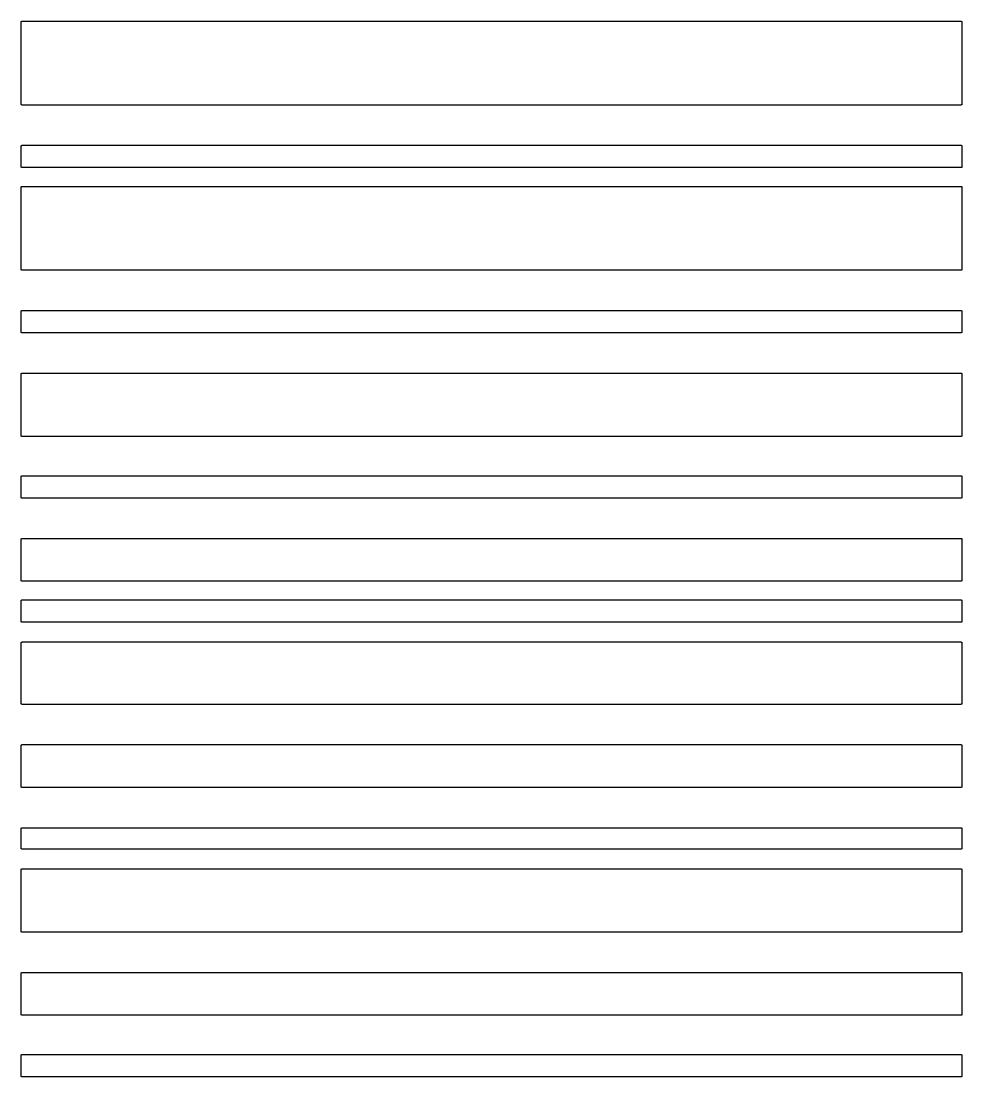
# Model space of a CAD drawing. Extents: x 91.3 to 189.8, y -113.5 to -60.4.
# Drawn here: x 116.11 to 121.29, y -73.05 to -67.24 of the extents above; entities that cross this region are included whole.
import ezdxf

# ---------------------------------------------------------------- set-up
doc = ezdxf.new("R2010")
doc.units = 0
doc.header["$MEASUREMENT"] = 0
doc.layers.add('BLACK', color=7, linetype='CONTINUOUS')

msp = doc.modelspace()

# ---------------------------------------------------------------- linework, layer by layer
at = {"layer": 'Black'}
for p, q in [((116.111, -67.2496), (116.112, -67.2492)), ((116.111, -67.7012), (116.111, -67.2496)), ((116.112, -67.2468), (116.113, -67.2464)), ((116.112, -67.2471), (116.112, -67.2468)), ((116.112, -67.2475), (116.112, -67.2471)), ((116.112, -67.2479), (116.112, -67.2475)), ((116.112, -67.2483), (116.112, -67.2479)), ((116.112, -67.2487), (116.112, -67.2483)), ((116.112, -67.2492), (116.112, -67.2487)), ((116.113, -67.2458), (116.114, -67.2456)), ((116.113, -67.2461), (116.113, -67.2458)), ((116.113, -67.2464), (116.113, -67.2461)), ((116.114, -67.2451), (116.115, -67.2449)), ((116.114, -67.2453), (116.114, -67.2451)), ((116.114, -67.2456), (116.114, -67.2453)), ((116.115, -67.2448), (116.116, -67.2447)), ((116.115, -67.2449), (116.115, -67.2448)), ((116.116, -67.2447), (116.116, -67.2446)), ((116.116, -67.2446), (121.281, -67.2446)), ((116.116, -67.2447), (116.116, -67.2447)), ((121.281, -67.2446), (121.282, -67.2447)), ((121.282, -67.2447), (121.282, -67.2447)), ((121.282, -67.2447), (121.282, -67.2448)), ((121.282, -67.2448), (121.283, -67.2449)), ((121.283, -67.2449), (121.283, -67.2451)), ((121.283, -67.2451), (121.284, -67.2453)), ((121.284, -67.2453), (121.284, -67.2456)), ((121.284, -67.2456), (121.284, -67.2458)), ((121.284, -67.2458), (121.285, -67.2461)), ((121.285, -67.2461), (121.285, -67.2464)), ((121.285, -67.2464), (121.285, -67.2468)), ((121.285, -67.2468), (121.285, -67.2471)), ((121.285, -67.2471), (121.286, -67.2475)), ((121.286, -67.2475), (121.286, -67.2479)), ((121.286, -67.2479), (121.286, -67.2483)), ((121.286, -67.2483), (121.286, -67.2487)), ((121.286, -67.2487), (121.286, -67.2492)), ((121.286, -67.2492), (121.286, -67.2496)), ((121.286, -67.2496), (121.286, -67.7012)), ((116.112, -67.7016), (116.111, -67.7012)), ((116.112, -67.702), (116.112, -67.7016)), ((116.112, -67.7024), (116.112, -67.702)), ((116.112, -67.7029), (116.112, -67.7024)), ((116.112, -67.7032), (116.112, -67.7029)), ((116.112, -67.7037), (116.112, -67.7032)), ((116.112, -67.704), (116.112, -67.7037)), ((116.113, -67.7044), (116.112, -67.704)), ((116.113, -67.7047), (116.113, -67.7044)), ((116.113, -67.705), (116.113, -67.7047)), ((116.114, -67.7052), (116.113, -67.705)), ((116.114, -67.7055), (116.114, -67.7052)), ((116.114, -67.7056), (116.114, -67.7055)), ((116.115, -67.7059), (116.114, -67.7056)), ((116.116, -67.7061), (116.115, -67.7059)), ((116.115, -67.7059), (116.115, -67.7059)), ((116.116, -67.7062), (116.116, -67.7061)), ((116.116, -67.7061), (116.116, -67.7061)), ((121.281, -67.7062), (116.116, -67.7062)), ((121.282, -67.7061), (121.281, -67.7062)), ((121.283, -67.7059), (121.282, -67.7059)), ((121.282, -67.7059), (121.282, -67.7061)), ((121.282, -67.7061), (121.282, -67.7061)), ((121.284, -67.7055), (121.283, -67.7056)), ((121.283, -67.7056), (121.283, -67.7059)), ((121.285, -67.7047), (121.284, -67.705)), ((121.284, -67.705), (121.284, -67.7052)), ((121.284, -67.7052), (121.284, -67.7055)), ((121.286, -67.7032), (121.285, -67.7037)), ((121.285, -67.7037), (121.285, -67.704)), ((121.285, -67.704), (121.285, -67.7044)), ((121.285, -67.7044), (121.285, -67.7047)), ((121.286, -67.7012), (121.286, -67.7016)), ((121.286, -67.7016), (121.286, -67.702)), ((121.286, -67.702), (121.286, -67.7024)), ((121.286, -67.7024), (121.286, -67.7029)), ((121.286, -67.7029), (121.286, -67.7032)), ((116.111, -67.9326), (116.112, -67.9321)), ((116.111, -68.0455), (116.111, -67.9326)), ((116.112, -67.9297), (116.113, -67.9294)), ((116.112, -67.9301), (116.112, -67.9297)), ((116.112, -67.9305), (116.112, -67.9301)), ((116.112, -67.9309), (116.112, -67.9305)), ((116.112, -67.9313), (116.112, -67.9309)), ((116.112, -67.9317), (116.112, -67.9313)), ((116.112, -67.9321), (116.112, -67.9317)), ((116.113, -67.9287), (116.114, -67.9285)), ((116.113, -67.9291), (116.113, -67.9287)), ((116.113, -67.9294), (116.113, -67.9291)), ((116.114, -67.9281), (116.115, -67.9279)), ((116.114, -67.9282), (116.114, -67.9281)), ((116.114, -67.9285), (116.114, -67.9282)), ((116.115, -67.9278), (116.116, -67.9277)), ((116.115, -67.9279), (116.115, -67.9278)), ((116.116, -67.9277), (116.116, -67.9276)), ((116.116, -67.9276), (121.281, -67.9276)), ((116.116, -67.9277), (116.116, -67.9277)), ((121.281, -67.9276), (121.282, -67.9277)), ((121.282, -67.9277), (121.282, -67.9277)), ((121.282, -67.9277), (121.282, -67.9278)), ((121.282, -67.9278), (121.283, -67.9279)), ((121.283, -67.9279), (121.283, -67.9281)), ((121.283, -67.9281), (121.284, -67.9282)), ((121.284, -67.9282), (121.284, -67.9285)), ((121.284, -67.9285), (121.284, -67.9287)), ((121.284, -67.9287), (121.285, -67.9291)), ((121.285, -67.9291), (121.285, -67.9294)), ((121.285, -67.9294), (121.285, -67.9297)), ((121.285, -67.9297), (121.285, -67.9301)), ((121.285, -67.9301), (121.286, -67.9305)), ((121.286, -67.9305), (121.286, -67.9309)), ((121.286, -67.9309), (121.286, -67.9313)), ((121.286, -67.9313), (121.286, -67.9317)), ((121.286, -67.9317), (121.286, -67.9321)), ((121.286, -67.9321), (121.286, -67.9326)), ((121.286, -67.9326), (121.286, -68.0455)), ((116.112, -68.0459), (116.111, -68.0455)), ((116.112, -68.0463), (116.112, -68.0459)), ((116.112, -68.0467), (116.112, -68.0463)), ((116.112, -68.0472), (116.112, -68.0467)), ((116.112, -68.0476), (116.112, -68.0472)), ((116.112, -68.048), (116.112, -68.0476)), ((116.112, -68.0483), (116.112, -68.048)), ((116.113, -68.0487), (116.112, -68.0483)), ((116.113, -68.049), (116.113, -68.0487)), ((116.113, -68.0493), (116.113, -68.049)), ((116.114, -68.0495), (116.113, -68.0493)), ((116.114, -68.0498), (116.114, -68.0495)), ((116.114, -68.0499), (116.114, -68.0498)), ((116.115, -68.0502), (116.114, -68.0499)), ((116.116, -68.0504), (116.115, -68.0502)), ((116.115, -68.0502), (116.115, -68.0502)), ((116.116, -68.0505), (116.116, -68.0504)), ((116.116, -68.0504), (116.116, -68.0504)), ((121.281, -68.0505), (116.116, -68.0505)), ((121.282, -68.0504), (121.281, -68.0505)), ((121.283, -68.0502), (121.282, -68.0502)), ((121.282, -68.0502), (121.282, -68.0504)), ((121.282, -68.0504), (121.282, -68.0504)), ((121.284, -68.0498), (121.283, -68.0499)), ((121.283, -68.0499), (121.283, -68.0502)), ((121.285, -68.049), (121.284, -68.0493)), ((121.284, -68.0493), (121.284, -68.0495)), ((121.284, -68.0495), (121.284, -68.0498)), ((121.286, -68.0476), (121.285, -68.048)), ((121.285, -68.048), (121.285, -68.0483)), ((121.285, -68.0483), (121.285, -68.0487)), ((121.285, -68.0487), (121.285, -68.049)), ((121.286, -68.0455), (121.286, -68.0459)), ((121.286, -68.0459), (121.286, -68.0463)), ((121.286, -68.0463), (121.286, -68.0467)), ((121.286, -68.0467), (121.286, -68.0472)), ((121.286, -68.0472), (121.286, -68.0476)), ((116.111, -68.1584), (116.112, -68.1579)), ((116.111, -68.6099), (116.111, -68.1584)), ((116.112, -68.1555), (116.113, -68.1551)), ((116.112, -68.1559), (116.112, -68.1555)), ((116.112, -68.1563), (116.112, -68.1559)), ((116.112, -68.1566), (116.112, -68.1563)), ((116.112, -68.1571), (116.112, -68.1566)), ((116.112, -68.1575), (116.112, -68.1571)), ((116.112, -68.1579), (116.112, -68.1575)), ((116.113, -68.1545), (116.114, -68.1543)), ((116.113, -68.1549), (116.113, -68.1545)), ((116.113, -68.1551), (116.113, -68.1549)), ((116.114, -68.1539), (116.115, -68.1537)), ((116.114, -68.154), (116.114, -68.1539)), ((116.114, -68.1543), (116.114, -68.154)), ((116.115, -68.1536), (116.116, -68.1534)), ((116.115, -68.1537), (116.115, -68.1536)), ((116.116, -68.1534), (116.116, -68.1534)), ((116.116, -68.1534), (116.116, -68.1534)), ((116.116, -68.1534), (121.281, -68.1534)), ((121.281, -68.1534), (121.282, -68.1534)), ((121.282, -68.1534), (121.282, -68.1534)), ((121.282, -68.1534), (121.282, -68.1536)), ((121.282, -68.1536), (121.283, -68.1537)), ((121.283, -68.1537), (121.283, -68.1539)), ((121.283, -68.1539), (121.284, -68.154)), ((121.284, -68.154), (121.284, -68.1543)), ((121.284, -68.1543), (121.284, -68.1545)), ((121.284, -68.1545), (121.285, -68.1549)), ((121.285, -68.1549), (121.285, -68.1551)), ((121.285, -68.1551), (121.285, -68.1555)), ((121.285, -68.1555), (121.285, -68.1559)), ((121.285, -68.1559), (121.286, -68.1563)), ((121.286, -68.1563), (121.286, -68.1566)), ((121.286, -68.1566), (121.286, -68.1571)), ((121.286, -68.1571), (121.286, -68.1575)), ((121.286, -68.1575), (121.286, -68.1579)), ((121.286, -68.1579), (121.286, -68.1584)), ((121.286, -68.1584), (121.286, -68.6099)), ((116.112, -68.6103), (116.111, -68.6099)), ((116.112, -68.6108), (116.112, -68.6103)), ((116.112, -68.6112), (116.112, -68.6108)), ((116.112, -68.6116), (116.112, -68.6112)), ((116.112, -68.612), (116.112, -68.6116)), ((116.112, -68.6124), (116.112, -68.612)), ((116.112, -68.6127), (116.112, -68.6124)), ((116.113, -68.6131), (116.112, -68.6127)), ((116.113, -68.6134), (116.113, -68.6131)), ((116.113, -68.6137), (116.113, -68.6134)), ((116.114, -68.614), (116.113, -68.6137)), ((116.114, -68.6142), (116.114, -68.614)), ((116.114, -68.6144), (116.114, -68.6142)), ((116.115, -68.6146), (116.114, -68.6144)), ((116.115, -68.6147), (116.115, -68.6146)), ((116.116, -68.6148), (116.115, -68.6147)), ((116.116, -68.6149), (116.116, -68.6148)), ((116.116, -68.6148), (116.116, -68.6148)), ((121.281, -68.6149), (116.116, -68.6149)), ((121.282, -68.6148), (121.281, -68.6149)), ((121.283, -68.6146), (121.282, -68.6147)), ((121.282, -68.6147), (121.282, -68.6148)), ((121.282, -68.6148), (121.282, -68.6148)), ((121.284, -68.6142), (121.283, -68.6144)), ((121.283, -68.6144), (121.283, -68.6146)), ((121.285, -68.6134), (121.284, -68.6137)), ((121.284, -68.6137), (121.284, -68.614)), ((121.284, -68.614), (121.284, -68.6142)), ((121.286, -68.612), (121.285, -68.6124)), ((121.285, -68.6124), (121.285, -68.6127)), ((121.285, -68.6127), (121.285, -68.6131)), ((121.285, -68.6131), (121.285, -68.6134)), ((121.286, -68.6099), (121.286, -68.6103)), ((121.286, -68.6103), (121.286, -68.6108)), ((121.286, -68.6108), (121.286, -68.6112)), ((121.286, -68.6112), (121.286, -68.6116)), ((121.286, -68.6116), (121.286, -68.612)), ((116.111, -68.8413), (116.112, -68.8409)), ((116.111, -68.9542), (116.111, -68.8413)), ((116.112, -68.8385), (116.113, -68.8381)), ((116.112, -68.8388), (116.112, -68.8385)), ((116.112, -68.8392), (116.112, -68.8388)), ((116.112, -68.8396), (116.112, -68.8392)), ((116.112, -68.8401), (116.112, -68.8396)), ((116.112, -68.8405), (116.112, -68.8401)), ((116.112, -68.8409), (116.112, -68.8405)), ((116.113, -68.8375), (116.114, -68.8373)), ((116.113, -68.8378), (116.113, -68.8375)), ((116.113, -68.8381), (116.113, -68.8378)), ((116.114, -68.8369), (116.115, -68.8366)), ((116.114, -68.837), (116.114, -68.8369)), ((116.114, -68.8373), (116.114, -68.837)), ((116.115, -68.8366), (116.116, -68.8364)), ((116.115, -68.8366), (116.115, -68.8366)), ((116.116, -68.8364), (116.116, -68.8363)), ((116.116, -68.8363), (121.281, -68.8363)), ((116.116, -68.8364), (116.116, -68.8364)), ((121.281, -68.8363), (121.282, -68.8364)), ((121.282, -68.8364), (121.282, -68.8364)), ((121.282, -68.8364), (121.282, -68.8366)), ((121.282, -68.8366), (121.283, -68.8366)), ((121.283, -68.8366), (121.283, -68.8369)), ((121.283, -68.8369), (121.284, -68.837)), ((121.284, -68.837), (121.284, -68.8373)), ((121.284, -68.8373), (121.284, -68.8375)), ((121.284, -68.8375), (121.285, -68.8378)), ((121.285, -68.8378), (121.285, -68.8381)), ((121.285, -68.8381), (121.285, -68.8385)), ((121.285, -68.8385), (121.285, -68.8388)), ((121.285, -68.8388), (121.286, -68.8392)), ((121.286, -68.8392), (121.286, -68.8396)), ((121.286, -68.8396), (121.286, -68.8401)), ((121.286, -68.8401), (121.286, -68.8405)), ((121.286, -68.8405), (121.286, -68.8409)), ((121.286, -68.8409), (121.286, -68.8413)), ((121.286, -68.8413), (121.286, -68.9542)), ((116.112, -68.9547), (116.111, -68.9542)), ((116.112, -68.9551), (116.112, -68.9547)), ((116.112, -68.9555), (116.112, -68.9551)), ((116.112, -68.9559), (116.112, -68.9555)), ((116.112, -68.9563), (116.112, -68.9559)), ((116.112, -68.9567), (116.112, -68.9563)), ((116.112, -68.9571), (116.112, -68.9567)), ((116.113, -68.9574), (116.112, -68.9571)), ((116.113, -68.9577), (116.113, -68.9574)), ((116.113, -68.9581), (116.113, -68.9577)), ((116.114, -68.9583), (116.113, -68.9581)), ((116.114, -68.9586), (116.114, -68.9583)), ((116.114, -68.9587), (116.114, -68.9586)), ((116.115, -68.9589), (116.114, -68.9587)), ((116.115, -68.959), (116.115, -68.9589)), ((116.116, -68.9591), (116.115, -68.959)), ((116.116, -68.9592), (116.116, -68.9591)), ((116.116, -68.9591), (116.116, -68.9591)), ((121.281, -68.9592), (116.116, -68.9592)), ((121.282, -68.9591), (121.281, -68.9592)), ((121.283, -68.9589), (121.282, -68.959)), ((121.282, -68.959), (121.282, -68.9591)), ((121.282, -68.9591), (121.282, -68.9591)), ((121.284, -68.9586), (121.283, -68.9587)), ((121.283, -68.9587), (121.283, -68.9589)), ((121.285, -68.9577), (121.284, -68.9581)), ((121.284, -68.9581), (121.284, -68.9583)), ((121.284, -68.9583), (121.284, -68.9586)), ((121.286, -68.9563), (121.285, -68.9567)), ((121.285, -68.9567), (121.285, -68.9571)), ((121.285, -68.9571), (121.285, -68.9574)), ((121.285, -68.9574), (121.285, -68.9577)), ((121.286, -68.9542), (121.286, -68.9547)), ((121.286, -68.9547), (121.286, -68.9551)), ((121.286, -68.9551), (121.286, -68.9555)), ((121.286, -68.9555), (121.286, -68.9559)), ((121.286, -68.9559), (121.286, -68.9563)), ((116.111, -69.1856), (116.112, -69.1852)), ((116.111, -69.5243), (116.111, -69.1856)), ((116.112, -69.1828), (116.113, -69.1824)), ((116.112, -69.1831), (116.112, -69.1828)), ((116.112, -69.1836), (116.112, -69.1831)), ((116.112, -69.1839), (116.112, -69.1836)), ((116.112, -69.1844), (116.112, -69.1839)), ((116.112, -69.1848), (116.112, -69.1844)), ((116.112, -69.1852), (116.112, -69.1848)), ((116.113, -69.1818), (116.114, -69.1816)), ((116.113, -69.1821), (116.113, -69.1818)), ((116.113, -69.1824), (116.113, -69.1821)), ((116.114, -69.1812), (116.115, -69.1809)), ((116.114, -69.1813), (116.114, -69.1812)), ((116.114, -69.1816), (116.114, -69.1813)), ((116.115, -69.1809), (116.116, -69.1807)), ((116.115, -69.1809), (116.115, -69.1809)), ((116.116, -69.1807), (116.116, -69.1806)), ((116.116, -69.1806), (121.281, -69.1806)), ((116.116, -69.1807), (116.116, -69.1807)), ((121.281, -69.1806), (121.282, -69.1807)), ((121.282, -69.1807), (121.282, -69.1807)), ((121.282, -69.1807), (121.282, -69.1809)), ((121.282, -69.1809), (121.283, -69.1809)), ((121.283, -69.1809), (121.283, -69.1812)), ((121.283, -69.1812), (121.284, -69.1813)), ((121.284, -69.1813), (121.284, -69.1816)), ((121.284, -69.1816), (121.284, -69.1818)), ((121.284, -69.1818), (121.285, -69.1821)), ((121.285, -69.1821), (121.285, -69.1824)), ((121.285, -69.1824), (121.285, -69.1828)), ((121.285, -69.1828), (121.285, -69.1831)), ((121.285, -69.1831), (121.286, -69.1836)), ((121.286, -69.1836), (121.286, -69.1839)), ((121.286, -69.1839), (121.286, -69.1844)), ((121.286, -69.1844), (121.286, -69.1848)), ((121.286, -69.1848), (121.286, -69.1852)), ((121.286, -69.1852), (121.286, -69.1856)), ((121.286, -69.1856), (121.286, -69.5243)), ((116.112, -69.5247), (116.111, -69.5243)), ((116.112, -69.5252), (116.112, -69.5247)), ((116.112, -69.5256), (116.112, -69.5252)), ((116.112, -69.526), (116.112, -69.5256)), ((116.112, -69.5264), (116.112, -69.526)), ((116.112, -69.5268), (116.112, -69.5264)), ((116.112, -69.5271), (116.112, -69.5268)), ((116.113, -69.5275), (116.112, -69.5271)), ((116.113, -69.5278), (116.113, -69.5275)), ((116.113, -69.5281), (116.113, -69.5278)), ((116.114, -69.5284), (116.113, -69.5281)), ((116.114, -69.5286), (116.114, -69.5284)), ((116.114, -69.5288), (116.114, -69.5286)), ((116.115, -69.529), (116.114, -69.5288)), ((116.115, -69.5291), (116.115, -69.529)), ((116.116, -69.5292), (116.115, -69.5291)), ((116.116, -69.5293), (116.116, -69.5292)), ((116.116, -69.5292), (116.116, -69.5292)), ((121.281, -69.5293), (116.116, -69.5293)), ((121.282, -69.5292), (121.281, -69.5293)), ((121.283, -69.529), (121.282, -69.5291)), ((121.282, -69.5291), (121.282, -69.5292)), ((121.282, -69.5292), (121.282, -69.5292)), ((121.284, -69.5286), (121.283, -69.5288)), ((121.283, -69.5288), (121.283, -69.529)), ((121.285, -69.5278), (121.284, -69.5281)), ((121.284, -69.5281), (121.284, -69.5284)), ((121.284, -69.5284), (121.284, -69.5286)), ((121.286, -69.5264), (121.285, -69.5268)), ((121.285, -69.5268), (121.285, -69.5271)), ((121.285, -69.5271), (121.285, -69.5275)), ((121.285, -69.5275), (121.285, -69.5278)), ((121.286, -69.5243), (121.286, -69.5247)), ((121.286, -69.5247), (121.286, -69.5252)), ((121.286, -69.5252), (121.286, -69.5256)), ((121.286, -69.5256), (121.286, -69.526)), ((121.286, -69.526), (121.286, -69.5264)), ((116.111, -69.7501), (116.112, -69.7497)), ((116.111, -69.863), (116.111, -69.7501)), ((116.112, -69.7473), (116.113, -69.7469)), ((116.112, -69.7476), (116.112, -69.7473)), ((116.112, -69.748), (116.112, -69.7476)), ((116.112, -69.7484), (116.112, -69.748)), ((116.112, -69.7488), (116.112, -69.7484)), ((116.112, -69.7492), (116.112, -69.7488)), ((116.112, -69.7497), (116.112, -69.7492)), ((116.113, -69.7463), (116.114, -69.746)), ((116.113, -69.7466), (116.113, -69.7463)), ((116.113, -69.7469), (116.113, -69.7466)), ((116.114, -69.7456), (116.115, -69.7454)), ((116.114, -69.7458), (116.114, -69.7456)), ((116.114, -69.746), (116.114, -69.7458)), ((116.115, -69.7453), (116.116, -69.7452)), ((116.115, -69.7454), (116.115, -69.7453)), ((116.116, -69.7452), (116.116, -69.7451)), ((116.116, -69.7451), (121.281, -69.7451)), ((116.116, -69.7452), (116.116, -69.7452)), ((121.281, -69.7451), (121.282, -69.7452)), ((121.282, -69.7452), (121.282, -69.7452)), ((121.282, -69.7452), (121.282, -69.7453)), ((121.282, -69.7453), (121.283, -69.7454)), ((121.283, -69.7454), (121.283, -69.7456)), ((121.283, -69.7456), (121.284, -69.7458)), ((121.284, -69.7458), (121.284, -69.746)), ((121.284, -69.746), (121.284, -69.7463)), ((121.284, -69.7463), (121.285, -69.7466)), ((121.285, -69.7466), (121.285, -69.7469)), ((121.285, -69.7469), (121.285, -69.7473)), ((121.285, -69.7473), (121.285, -69.7476)), ((121.285, -69.7476), (121.286, -69.748)), ((121.286, -69.748), (121.286, -69.7484)), ((121.286, -69.7484), (121.286, -69.7488)), ((121.286, -69.7488), (121.286, -69.7492)), ((121.286, -69.7492), (121.286, -69.7497)), ((121.286, -69.7497), (121.286, -69.7501)), ((121.286, -69.7501), (121.286, -69.863)), ((116.112, -69.8634), (116.111, -69.863)), ((116.112, -69.8638), (116.112, -69.8634)), ((116.112, -69.8643), (116.112, -69.8638)), ((116.112, -69.8647), (116.112, -69.8643)), ((116.112, -69.8651), (116.112, -69.8647)), ((116.112, -69.8655), (116.112, -69.8651)), ((116.112, -69.8658), (116.112, -69.8655)), ((116.113, -69.8662), (116.112, -69.8658)), ((116.113, -69.8665), (116.113, -69.8662)), ((116.113, -69.8668), (116.113, -69.8665)), ((116.114, -69.867), (116.113, -69.8668)), ((116.114, -69.8673), (116.114, -69.867)), ((116.114, -69.8675), (116.114, -69.8673)), ((116.115, -69.8677), (116.114, -69.8675)), ((116.115, -69.8678), (116.115, -69.8677)), ((116.116, -69.8679), (116.115, -69.8678)), ((116.116, -69.868), (116.116, -69.8679)), ((116.116, -69.8679), (116.116, -69.8679)), ((121.281, -69.868), (116.116, -69.868)), ((121.282, -69.8679), (121.281, -69.868)), ((121.283, -69.8677), (121.282, -69.8678)), ((121.282, -69.8678), (121.282, -69.8679)), ((121.282, -69.8679), (121.282, -69.8679)), ((121.284, -69.8673), (121.283, -69.8675)), ((121.283, -69.8675), (121.283, -69.8677)), ((121.285, -69.8665), (121.284, -69.8668)), ((121.284, -69.8668), (121.284, -69.867)), ((121.284, -69.867), (121.284, -69.8673)), ((121.286, -69.8651), (121.285, -69.8655)), ((121.285, -69.8655), (121.285, -69.8658)), ((121.285, -69.8658), (121.285, -69.8662)), ((121.285, -69.8662), (121.285, -69.8665)), ((121.286, -69.863), (121.286, -69.8634)), ((121.286, -69.8634), (121.286, -69.8638)), ((121.286, -69.8638), (121.286, -69.8643)), ((121.286, -69.8643), (121.286, -69.8647)), ((121.286, -69.8647), (121.286, -69.8651)), ((116.111, -70.0944), (116.112, -70.094)), ((116.111, -70.3202), (116.111, -70.0944)), ((116.112, -70.0916), (116.113, -70.0912)), ((116.112, -70.0919), (116.112, -70.0916)), ((116.112, -70.0923), (116.112, -70.0919)), ((116.112, -70.0927), (116.112, -70.0923)), ((116.112, -70.0931), (116.112, -70.0927)), ((116.112, -70.0935), (116.112, -70.0931)), ((116.112, -70.094), (116.112, -70.0935)), ((116.113, -70.0906), (116.114, -70.0904)), ((116.113, -70.0909), (116.113, -70.0906)), ((116.113, -70.0912), (116.113, -70.0909)), ((116.114, -70.0899), (116.115, -70.0897)), ((116.114, -70.0901), (116.114, -70.0899)), ((116.114, -70.0904), (116.114, -70.0901)), ((116.115, -70.0896), (116.116, -70.0895)), ((116.115, -70.0897), (116.115, -70.0896)), ((116.116, -70.0895), (116.116, -70.0894)), ((116.116, -70.0894), (121.281, -70.0894)), ((116.116, -70.0895), (116.116, -70.0895)), ((121.281, -70.0894), (121.282, -70.0895)), ((121.282, -70.0895), (121.282, -70.0895)), ((121.282, -70.0895), (121.282, -70.0896)), ((121.282, -70.0896), (121.283, -70.0897)), ((121.283, -70.0897), (121.283, -70.0899)), ((121.283, -70.0899), (121.284, -70.0901)), ((121.284, -70.0901), (121.284, -70.0904)), ((121.284, -70.0904), (121.284, -70.0906)), ((121.284, -70.0906), (121.285, -70.0909)), ((121.285, -70.0909), (121.285, -70.0912)), ((121.285, -70.0912), (121.285, -70.0916)), ((121.285, -70.0916), (121.285, -70.0919)), ((121.285, -70.0919), (121.286, -70.0923)), ((121.286, -70.0923), (121.286, -70.0927)), ((121.286, -70.0927), (121.286, -70.0931)), ((121.286, -70.0931), (121.286, -70.0935)), ((121.286, -70.0935), (121.286, -70.094)), ((121.286, -70.094), (121.286, -70.0944)), ((121.286, -70.0944), (121.286, -70.3202)), ((116.112, -70.3206), (116.111, -70.3202)), ((121.286, -70.3202), (121.286, -70.3206)), ((116.112, -70.321), (116.112, -70.3206)), ((116.112, -70.3215), (116.112, -70.321)), ((116.112, -70.3219), (116.112, -70.3215)), ((116.112, -70.3223), (116.112, -70.3219)), ((116.112, -70.3227), (116.112, -70.3223)), ((116.112, -70.323), (116.112, -70.3227)), ((116.113, -70.3234), (116.112, -70.323)), ((116.113, -70.3237), (116.113, -70.3234)), ((116.113, -70.324), (116.113, -70.3237)), ((116.114, -70.3242), (116.113, -70.324)), ((116.114, -70.3245), (116.114, -70.3242)), ((116.114, -70.3247), (116.114, -70.3245)), ((116.115, -70.3249), (116.114, -70.3247)), ((116.115, -70.325), (116.115, -70.3249)), ((116.116, -70.3251), (116.115, -70.325)), ((116.116, -70.3252), (116.116, -70.3251)), ((116.116, -70.3251), (116.116, -70.3251)), ((121.281, -70.3252), (116.116, -70.3252)), ((121.282, -70.3251), (121.281, -70.3252)), ((121.283, -70.3249), (121.282, -70.325)), ((121.282, -70.325), (121.282, -70.3251)), ((121.282, -70.3251), (121.282, -70.3251)), ((121.284, -70.3245), (121.283, -70.3247)), ((121.283, -70.3247), (121.283, -70.3249)), ((121.285, -70.3237), (121.284, -70.324)), ((121.284, -70.324), (121.284, -70.3242)), ((121.284, -70.3242), (121.284, -70.3245)), ((121.286, -70.3223), (121.285, -70.3227)), ((121.285, -70.3227), (121.285, -70.323)), ((121.285, -70.323), (121.285, -70.3234)), ((121.285, -70.3234), (121.285, -70.3237)), ((121.286, -70.3206), (121.286, -70.321)), ((121.286, -70.321), (121.286, -70.3215)), ((121.286, -70.3215), (121.286, -70.3219)), ((121.286, -70.3219), (121.286, -70.3223)), ((116.111, -70.4331), (116.112, -70.4326)), ((116.111, -70.546), (116.111, -70.4331)), ((116.112, -70.4302), (116.113, -70.4299)), ((116.112, -70.4306), (116.112, -70.4302)), ((116.112, -70.431), (116.112, -70.4306)), ((116.112, -70.4314), (116.112, -70.431)), ((116.112, -70.4318), (116.112, -70.4314)), ((116.112, -70.4322), (116.112, -70.4318)), ((116.112, -70.4326), (116.112, -70.4322)), ((116.113, -70.4292), (116.114, -70.429)), ((116.113, -70.4296), (116.113, -70.4292)), ((116.113, -70.4299), (116.113, -70.4296)), ((116.114, -70.4286), (116.115, -70.4284)), ((116.114, -70.4287), (116.114, -70.4286)), ((116.114, -70.429), (116.114, -70.4287)), ((116.115, -70.4283), (116.116, -70.4281)), ((116.115, -70.4284), (116.115, -70.4283)), ((116.116, -70.4281), (116.116, -70.4281)), ((116.116, -70.4281), (116.116, -70.4281)), ((116.116, -70.4281), (121.281, -70.4281)), ((121.281, -70.4281), (121.282, -70.4281)), ((121.282, -70.4281), (121.282, -70.4281)), ((121.282, -70.4281), (121.282, -70.4283)), ((121.282, -70.4283), (121.283, -70.4284)), ((121.283, -70.4284), (121.283, -70.4286)), ((121.283, -70.4286), (121.284, -70.4287)), ((121.284, -70.4287), (121.284, -70.429)), ((121.284, -70.429), (121.284, -70.4292)), ((121.284, -70.4292), (121.285, -70.4296)), ((121.285, -70.4296), (121.285, -70.4299)), ((121.285, -70.4299), (121.285, -70.4302)), ((121.285, -70.4302), (121.285, -70.4306)), ((121.285, -70.4306), (121.286, -70.431)), ((121.286, -70.431), (121.286, -70.4314)), ((121.286, -70.4314), (121.286, -70.4318)), ((121.286, -70.4318), (121.286, -70.4322)), ((121.286, -70.4322), (121.286, -70.4326)), ((121.286, -70.4326), (121.286, -70.4331)), ((121.286, -70.4331), (121.286, -70.546)), ((116.112, -70.5464), (116.111, -70.546)), ((116.112, -70.5468), (116.112, -70.5464)), ((116.112, -70.5472), (116.112, -70.5468)), ((116.112, -70.5477), (116.112, -70.5472)), ((116.112, -70.548), (116.112, -70.5477)), ((116.112, -70.5485), (116.112, -70.548)), ((116.112, -70.5488), (116.112, -70.5485)), ((116.113, -70.5492), (116.112, -70.5488)), ((116.113, -70.5495), (116.113, -70.5492)), ((116.113, -70.5498), (116.113, -70.5495)), ((116.114, -70.55), (116.113, -70.5498)), ((116.114, -70.5503), (116.114, -70.55)), ((116.114, -70.5504), (116.114, -70.5503)), ((116.115, -70.5507), (116.114, -70.5504)), ((116.116, -70.5509), (116.115, -70.5507)), ((116.115, -70.5507), (116.115, -70.5507)), ((116.116, -70.551), (116.116, -70.5509)), ((116.116, -70.5509), (116.116, -70.5509)), ((121.281, -70.551), (116.116, -70.551)), ((121.282, -70.5509), (121.281, -70.551)), ((121.283, -70.5507), (121.282, -70.5507)), ((121.282, -70.5507), (121.282, -70.5509)), ((121.282, -70.5509), (121.282, -70.5509)), ((121.284, -70.5503), (121.283, -70.5504)), ((121.283, -70.5504), (121.283, -70.5507)), ((121.285, -70.5495), (121.284, -70.5498)), ((121.284, -70.5498), (121.284, -70.55)), ((121.284, -70.55), (121.284, -70.5503)), ((121.286, -70.548), (121.285, -70.5485)), ((121.285, -70.5485), (121.285, -70.5488)), ((121.285, -70.5488), (121.285, -70.5492)), ((121.285, -70.5492), (121.285, -70.5495)), ((121.286, -70.546), (121.286, -70.5464)), ((121.286, -70.5464), (121.286, -70.5468)), ((121.286, -70.5468), (121.286, -70.5472)), ((121.286, -70.5472), (121.286, -70.5477)), ((121.286, -70.5477), (121.286, -70.548)), ((116.111, -70.6645), (116.112, -70.6641)), ((116.111, -70.9975), (116.111, -70.6645)), ((116.112, -70.6617), (116.113, -70.6613)), ((116.112, -70.662), (116.112, -70.6617)), ((116.112, -70.6624), (116.112, -70.662)), ((116.112, -70.6628), (116.112, -70.6624)), ((116.112, -70.6632), (116.112, -70.6628)), ((116.112, -70.6636), (116.112, -70.6632)), ((116.112, -70.6641), (116.112, -70.6636)), ((116.113, -70.6607), (116.114, -70.6604)), ((116.113, -70.661), (116.113, -70.6607)), ((116.113, -70.6613), (116.113, -70.661)), ((116.114, -70.66), (116.115, -70.6598)), ((116.114, -70.6602), (116.114, -70.66)), ((116.114, -70.6604), (116.114, -70.6602)), ((116.115, -70.6597), (116.116, -70.6596)), ((116.115, -70.6598), (116.115, -70.6597)), ((116.116, -70.6596), (116.116, -70.6595)), ((116.116, -70.6595), (121.281, -70.6595)), ((116.116, -70.6596), (116.116, -70.6596)), ((121.281, -70.6595), (121.282, -70.6596)), ((121.282, -70.6596), (121.282, -70.6596)), ((121.282, -70.6596), (121.282, -70.6597)), ((121.282, -70.6597), (121.283, -70.6598)), ((121.283, -70.6598), (121.283, -70.66)), ((121.283, -70.66), (121.284, -70.6602)), ((121.284, -70.6602), (121.284, -70.6604)), ((121.284, -70.6604), (121.284, -70.6607)), ((121.284, -70.6607), (121.285, -70.661)), ((121.285, -70.661), (121.285, -70.6613)), ((121.285, -70.6613), (121.285, -70.6617)), ((121.285, -70.6617), (121.285, -70.662)), ((121.285, -70.662), (121.286, -70.6624)), ((121.286, -70.6624), (121.286, -70.6628)), ((121.286, -70.6628), (121.286, -70.6632)), ((121.286, -70.6632), (121.286, -70.6636)), ((121.286, -70.6636), (121.286, -70.6641)), ((121.286, -70.6641), (121.286, -70.6645)), ((121.286, -70.6645), (121.286, -70.9975)), ((116.112, -70.9979), (116.111, -70.9975)), ((116.112, -70.9984), (116.112, -70.9979)), ((116.112, -70.9988), (116.112, -70.9984)), ((116.112, -70.9992), (116.112, -70.9988)), ((116.112, -70.9996), (116.112, -70.9992)), ((116.112, -71), (116.112, -70.9996)), ((116.112, -71.0003), (116.112, -71)), ((116.113, -71.0007), (116.112, -71.0003)), ((116.113, -71.001), (116.113, -71.0007)), ((116.113, -71.0013), (116.113, -71.001)), ((116.114, -71.0016), (116.113, -71.0013)), ((116.114, -71.0018), (116.114, -71.0016)), ((116.114, -71.002), (116.114, -71.0018)), ((116.115, -71.0022), (116.114, -71.002)), ((116.115, -71.0023), (116.115, -71.0022)), ((116.116, -71.0024), (116.115, -71.0023)), ((116.116, -71.0025), (116.116, -71.0024)), ((116.116, -71.0024), (116.116, -71.0024)), ((121.281, -71.0025), (116.116, -71.0025)), ((121.282, -71.0024), (121.281, -71.0025)), ((121.283, -71.0022), (121.282, -71.0023)), ((121.282, -71.0023), (121.282, -71.0024)), ((121.282, -71.0024), (121.282, -71.0024)), ((121.284, -71.0018), (121.283, -71.002)), ((121.283, -71.002), (121.283, -71.0022)), ((121.285, -71.001), (121.284, -71.0013)), ((121.284, -71.0013), (121.284, -71.0016)), ((121.284, -71.0016), (121.284, -71.0018)), ((121.286, -70.9996), (121.285, -71)), ((121.285, -71), (121.285, -71.0003)), ((121.285, -71.0003), (121.285, -71.0007)), ((121.285, -71.0007), (121.285, -71.001)), ((121.286, -70.9975), (121.286, -70.9979)), ((121.286, -70.9979), (121.286, -70.9984)), ((121.286, -70.9984), (121.286, -70.9988)), ((121.286, -70.9988), (121.286, -70.9992)), ((121.286, -70.9992), (121.286, -70.9996)), ((116.111, -71.2289), (116.112, -71.2285)), ((116.111, -71.4547), (116.111, -71.2289)), ((116.112, -71.2261), (116.113, -71.2257)), ((116.112, -71.2264), (116.112, -71.2261)), ((116.112, -71.2268), (116.112, -71.2264)), ((116.112, -71.2272), (116.112, -71.2268)), ((116.112, -71.2277), (116.112, -71.2272)), ((116.112, -71.2281), (116.112, -71.2277)), ((116.112, -71.2285), (116.112, -71.2281)), ((116.113, -71.2251), (116.114, -71.2249)), ((116.113, -71.2254), (116.113, -71.2251)), ((116.113, -71.2257), (116.113, -71.2254)), ((116.114, -71.2245), (116.115, -71.2242)), ((116.114, -71.2246), (116.114, -71.2245)), ((116.114, -71.2249), (116.114, -71.2246)), ((116.115, -71.2242), (116.116, -71.224)), ((116.115, -71.2242), (116.115, -71.2242)), ((116.116, -71.224), (116.116, -71.2239)), ((116.116, -71.2239), (121.281, -71.2239)), ((116.116, -71.224), (116.116, -71.224)), ((121.281, -71.2239), (121.282, -71.224)), ((121.282, -71.224), (121.282, -71.224)), ((121.282, -71.224), (121.282, -71.2242)), ((121.282, -71.2242), (121.283, -71.2242)), ((121.283, -71.2242), (121.283, -71.2245)), ((121.283, -71.2245), (121.284, -71.2246)), ((121.284, -71.2246), (121.284, -71.2249)), ((121.284, -71.2249), (121.284, -71.2251)), ((121.284, -71.2251), (121.285, -71.2254)), ((121.285, -71.2254), (121.285, -71.2257)), ((121.285, -71.2257), (121.285, -71.2261)), ((121.285, -71.2261), (121.285, -71.2264)), ((121.285, -71.2264), (121.286, -71.2268)), ((121.286, -71.2268), (121.286, -71.2272)), ((121.286, -71.2272), (121.286, -71.2277)), ((121.286, -71.2277), (121.286, -71.2281)), ((121.286, -71.2281), (121.286, -71.2285)), ((121.286, -71.2285), (121.286, -71.2289)), ((121.286, -71.2289), (121.286, -71.4547)), ((116.112, -71.4551), (116.111, -71.4547)), ((116.112, -71.4556), (116.112, -71.4551)), ((116.112, -71.456), (116.112, -71.4556)), ((116.112, -71.4564), (116.112, -71.456)), ((116.112, -71.4568), (116.112, -71.4564)), ((116.112, -71.4572), (116.112, -71.4568)), ((116.112, -71.4575), (116.112, -71.4572)), ((116.113, -71.4579), (116.112, -71.4575)), ((116.113, -71.4582), (116.113, -71.4579)), ((116.113, -71.4585), (116.113, -71.4582)), ((116.114, -71.4588), (116.113, -71.4585)), ((116.114, -71.459), (116.114, -71.4588)), ((116.114, -71.4592), (116.114, -71.459)), ((116.115, -71.4594), (116.114, -71.4592)), ((116.115, -71.4595), (116.115, -71.4594)), ((116.116, -71.4596), (116.115, -71.4595)), ((116.116, -71.4597), (116.116, -71.4596)), ((116.116, -71.4596), (116.116, -71.4596)), ((121.281, -71.4597), (116.116, -71.4597)), ((121.282, -71.4596), (121.281, -71.4597)), ((121.283, -71.4594), (121.282, -71.4595)), ((121.282, -71.4595), (121.282, -71.4596)), ((121.282, -71.4596), (121.282, -71.4596)), ((121.284, -71.459), (121.283, -71.4592)), ((121.283, -71.4592), (121.283, -71.4594)), ((121.285, -71.4582), (121.284, -71.4585)), ((121.284, -71.4585), (121.284, -71.4588)), ((121.284, -71.4588), (121.284, -71.459)), ((121.286, -71.4568), (121.285, -71.4572)), ((121.285, -71.4572), (121.285, -71.4575)), ((121.285, -71.4575), (121.285, -71.4579)), ((121.285, -71.4579), (121.285, -71.4582)), ((121.286, -71.4547), (121.286, -71.4551)), ((121.286, -71.4551), (121.286, -71.4556)), ((121.286, -71.4556), (121.286, -71.456)), ((121.286, -71.456), (121.286, -71.4564)), ((121.286, -71.4564), (121.286, -71.4568)), ((116.111, -71.6861), (116.112, -71.6857)), ((116.111, -71.7934), (116.111, -71.6861)), ((116.112, -71.6833), (116.113, -71.6829)), ((116.112, -71.6836), (116.112, -71.6833)), ((116.112, -71.684), (116.112, -71.6836)), ((116.112, -71.6844), (116.112, -71.684)), ((116.112, -71.6849), (116.112, -71.6844)), ((116.112, -71.6853), (116.112, -71.6849)), ((116.112, -71.6857), (116.112, -71.6853)), ((116.113, -71.6823), (116.114, -71.6821)), ((116.113, -71.6826), (116.113, -71.6823)), ((116.113, -71.6829), (116.113, -71.6826)), ((116.114, -71.6817), (116.115, -71.6814)), ((116.114, -71.6818), (116.114, -71.6817)), ((116.114, -71.6821), (116.114, -71.6818)), ((116.115, -71.6814), (116.116, -71.6812)), ((116.115, -71.6814), (116.115, -71.6814)), ((116.116, -71.6812), (116.116, -71.6811)), ((116.116, -71.6811), (121.281, -71.6811)), ((116.116, -71.6812), (116.116, -71.6812)), ((121.281, -71.6811), (121.282, -71.6812)), ((121.282, -71.6812), (121.282, -71.6812)), ((121.282, -71.6812), (121.282, -71.6814)), ((121.282, -71.6814), (121.283, -71.6814)), ((121.283, -71.6814), (121.283, -71.6817)), ((121.283, -71.6817), (121.284, -71.6818)), ((121.284, -71.6818), (121.284, -71.6821)), ((121.284, -71.6821), (121.284, -71.6823)), ((121.284, -71.6823), (121.285, -71.6826)), ((121.285, -71.6826), (121.285, -71.6829)), ((121.285, -71.6829), (121.285, -71.6833)), ((121.285, -71.6833), (121.285, -71.6836)), ((121.285, -71.6836), (121.286, -71.684)), ((121.286, -71.684), (121.286, -71.6844)), ((121.286, -71.6844), (121.286, -71.6849)), ((121.286, -71.6849), (121.286, -71.6853)), ((121.286, -71.6853), (121.286, -71.6857)), ((121.286, -71.6857), (121.286, -71.6861)), ((121.286, -71.6861), (121.286, -71.7934)), ((116.112, -71.7938), (116.111, -71.7934)), ((116.112, -71.7942), (116.112, -71.7938)), ((116.112, -71.7947), (116.112, -71.7942)), ((116.112, -71.7951), (116.112, -71.7947)), ((116.112, -71.7955), (116.112, -71.7951)), ((116.112, -71.7959), (116.112, -71.7955)), ((116.112, -71.7962), (116.112, -71.7959)), ((116.113, -71.7966), (116.112, -71.7962)), ((116.113, -71.7969), (116.113, -71.7966)), ((116.113, -71.7972), (116.113, -71.7969)), ((116.114, -71.7974), (116.113, -71.7972)), ((116.114, -71.7977), (116.114, -71.7974)), ((116.114, -71.7979), (116.114, -71.7977)), ((116.115, -71.7981), (116.114, -71.7979)), ((116.115, -71.7982), (116.115, -71.7981)), ((116.116, -71.7983), (116.115, -71.7982)), ((116.116, -71.7984), (116.116, -71.7983)), ((116.116, -71.7983), (116.116, -71.7983)), ((121.281, -71.7984), (116.116, -71.7984)), ((121.282, -71.7983), (121.281, -71.7984)), ((121.283, -71.7981), (121.282, -71.7982)), ((121.282, -71.7982), (121.282, -71.7983)), ((121.282, -71.7983), (121.282, -71.7983)), ((121.284, -71.7977), (121.283, -71.7979)), ((121.283, -71.7979), (121.283, -71.7981)), ((121.285, -71.7969), (121.284, -71.7972)), ((121.284, -71.7972), (121.284, -71.7974)), ((121.284, -71.7974), (121.284, -71.7977)), ((121.286, -71.7955), (121.285, -71.7959)), ((121.285, -71.7959), (121.285, -71.7962)), ((121.285, -71.7962), (121.285, -71.7966)), ((121.285, -71.7966), (121.285, -71.7969)), ((121.286, -71.7934), (121.286, -71.7938)), ((121.286, -71.7938), (121.286, -71.7942)), ((121.286, -71.7942), (121.286, -71.7947)), ((121.286, -71.7947), (121.286, -71.7951)), ((121.286, -71.7951), (121.286, -71.7955)), ((116.111, -71.9119), (116.112, -71.9115)), ((116.111, -72.2506), (116.111, -71.9119)), ((116.112, -71.9091), (116.113, -71.9087)), ((116.112, -71.9094), (116.112, -71.9091)), ((116.112, -71.9098), (116.112, -71.9094)), ((116.112, -71.9102), (116.112, -71.9098)), ((116.112, -71.9106), (116.112, -71.9102)), ((116.112, -71.911), (116.112, -71.9106)), ((116.112, -71.9115), (116.112, -71.911)), ((116.113, -71.9081), (116.114, -71.9079)), ((116.113, -71.9084), (116.113, -71.9081)), ((116.113, -71.9087), (116.113, -71.9084)), ((116.114, -71.9074), (116.115, -71.9072)), ((116.114, -71.9076), (116.114, -71.9074)), ((116.114, -71.9079), (116.114, -71.9076)), ((116.115, -71.9071), (116.116, -71.907)), ((116.115, -71.9072), (116.115, -71.9071)), ((116.116, -71.907), (116.116, -71.9069)), ((116.116, -71.9069), (121.281, -71.9069)), ((116.116, -71.907), (116.116, -71.907)), ((121.281, -71.9069), (121.282, -71.907)), ((121.282, -71.907), (121.282, -71.907)), ((121.282, -71.907), (121.282, -71.9071)), ((121.282, -71.9071), (121.283, -71.9072)), ((121.283, -71.9072), (121.283, -71.9074)), ((121.283, -71.9074), (121.284, -71.9076)), ((121.284, -71.9076), (121.284, -71.9079)), ((121.284, -71.9079), (121.284, -71.9081)), ((121.284, -71.9081), (121.285, -71.9084)), ((121.285, -71.9084), (121.285, -71.9087)), ((121.285, -71.9087), (121.285, -71.9091)), ((121.285, -71.9091), (121.285, -71.9094)), ((121.285, -71.9094), (121.286, -71.9098)), ((121.286, -71.9098), (121.286, -71.9102)), ((121.286, -71.9102), (121.286, -71.9106)), ((121.286, -71.9106), (121.286, -71.911)), ((121.286, -71.911), (121.286, -71.9115)), ((121.286, -71.9115), (121.286, -71.9119)), ((121.286, -71.9119), (121.286, -72.2506)), ((116.112, -72.251), (116.111, -72.2506)), ((116.112, -72.2514), (116.112, -72.251)), ((116.112, -72.2519), (116.112, -72.2514)), ((116.112, -72.2523), (116.112, -72.2519)), ((116.112, -72.2527), (116.112, -72.2523)), ((116.112, -72.2531), (116.112, -72.2527)), ((116.112, -72.2534), (116.112, -72.2531)), ((116.113, -72.2538), (116.112, -72.2534)), ((116.113, -72.2541), (116.113, -72.2538)), ((116.113, -72.2544), (116.113, -72.2541)), ((116.114, -72.2546), (116.113, -72.2544)), ((116.114, -72.2549), (116.114, -72.2546)), ((116.114, -72.2551), (116.114, -72.2549)), ((116.115, -72.2553), (116.114, -72.2551)), ((116.115, -72.2554), (116.115, -72.2553)), ((116.116, -72.2555), (116.115, -72.2554)), ((116.116, -72.2556), (116.116, -72.2555)), ((116.116, -72.2555), (116.116, -72.2555)), ((121.281, -72.2556), (116.116, -72.2556)), ((121.282, -72.2555), (121.281, -72.2556)), ((121.283, -72.2553), (121.282, -72.2554)), ((121.282, -72.2554), (121.282, -72.2555)), ((121.282, -72.2555), (121.282, -72.2555)), ((121.284, -72.2549), (121.283, -72.2551)), ((121.283, -72.2551), (121.283, -72.2553)), ((121.285, -72.2541), (121.284, -72.2544)), ((121.284, -72.2544), (121.284, -72.2546)), ((121.284, -72.2546), (121.284, -72.2549)), ((121.286, -72.2527), (121.285, -72.2531)), ((121.285, -72.2531), (121.285, -72.2534)), ((121.285, -72.2534), (121.285, -72.2538)), ((121.285, -72.2538), (121.285, -72.2541)), ((121.286, -72.2506), (121.286, -72.251)), ((121.286, -72.251), (121.286, -72.2514)), ((121.286, -72.2514), (121.286, -72.2519)), ((121.286, -72.2519), (121.286, -72.2523)), ((121.286, -72.2523), (121.286, -72.2527)), ((116.111, -72.482), (116.112, -72.4816)), ((116.111, -72.7078), (116.111, -72.482)), ((116.112, -72.4792), (116.113, -72.4788)), ((116.112, -72.4795), (116.112, -72.4792)), ((116.112, -72.4799), (116.112, -72.4795)), ((116.112, -72.4803), (116.112, -72.4799)), ((116.112, -72.4807), (116.112, -72.4803)), ((116.112, -72.4811), (116.112, -72.4807)), ((116.112, -72.4816), (116.112, -72.4811)), ((116.113, -72.4782), (116.114, -72.478)), ((116.113, -72.4785), (116.113, -72.4782)), ((116.113, -72.4788), (116.113, -72.4785)), ((116.114, -72.4775), (116.115, -72.4773)), ((116.114, -72.4777), (116.114, -72.4775)), ((116.114, -72.478), (116.114, -72.4777)), ((116.115, -72.4772), (116.116, -72.4771)), ((116.115, -72.4773), (116.115, -72.4772)), ((116.116, -72.4771), (116.116, -72.477)), ((116.116, -72.477), (121.281, -72.477)), ((116.116, -72.4771), (116.116, -72.4771)), ((121.281, -72.477), (121.282, -72.4771)), ((121.282, -72.4771), (121.282, -72.4771)), ((121.282, -72.4771), (121.282, -72.4772)), ((121.282, -72.4772), (121.283, -72.4773)), ((121.283, -72.4773), (121.283, -72.4775)), ((121.283, -72.4775), (121.284, -72.4777)), ((121.284, -72.4777), (121.284, -72.478)), ((121.284, -72.478), (121.284, -72.4782)), ((121.284, -72.4782), (121.285, -72.4785)), ((121.285, -72.4785), (121.285, -72.4788)), ((121.285, -72.4788), (121.285, -72.4792)), ((121.285, -72.4792), (121.285, -72.4795)), ((121.285, -72.4795), (121.286, -72.4799)), ((121.286, -72.4799), (121.286, -72.4803)), ((121.286, -72.4803), (121.286, -72.4807)), ((121.286, -72.4807), (121.286, -72.4811)), ((121.286, -72.4811), (121.286, -72.4816)), ((121.286, -72.4816), (121.286, -72.482)), ((121.286, -72.482), (121.286, -72.7078)), ((116.112, -72.7082), (116.111, -72.7078)), ((116.112, -72.7086), (116.112, -72.7082)), ((116.112, -72.7091), (116.112, -72.7086)), ((116.112, -72.7095), (116.112, -72.7091)), ((116.112, -72.7099), (116.112, -72.7095)), ((116.112, -72.7103), (116.112, -72.7099)), ((116.112, -72.7106), (116.112, -72.7103)), ((116.113, -72.711), (116.112, -72.7106)), ((116.113, -72.7113), (116.113, -72.711)), ((116.113, -72.7116), (116.113, -72.7113)), ((116.114, -72.7118), (116.113, -72.7116)), ((116.114, -72.7121), (116.114, -72.7118)), ((116.114, -72.7123), (116.114, -72.7121)), ((116.115, -72.7125), (116.114, -72.7123)), ((116.115, -72.7126), (116.115, -72.7125)), ((116.116, -72.7127), (116.115, -72.7126)), ((116.116, -72.7128), (116.116, -72.7127)), ((116.116, -72.7127), (116.116, -72.7127)), ((121.281, -72.7128), (116.116, -72.7128)), ((121.282, -72.7127), (121.281, -72.7128)), ((121.283, -72.7125), (121.282, -72.7126)), ((121.282, -72.7126), (121.282, -72.7127)), ((121.282, -72.7127), (121.282, -72.7127)), ((121.284, -72.7121), (121.283, -72.7123)), ((121.283, -72.7123), (121.283, -72.7125)), ((121.285, -72.7113), (121.284, -72.7116)), ((121.284, -72.7116), (121.284, -72.7118)), ((121.284, -72.7118), (121.284, -72.7121)), ((121.286, -72.7099), (121.285, -72.7103)), ((121.285, -72.7103), (121.285, -72.7106)), ((121.285, -72.7106), (121.285, -72.711)), ((121.285, -72.711), (121.285, -72.7113)), ((121.286, -72.7078), (121.286, -72.7082)), ((121.286, -72.7082), (121.286, -72.7086)), ((121.286, -72.7086), (121.286, -72.7091)), ((121.286, -72.7091), (121.286, -72.7095)), ((121.286, -72.7095), (121.286, -72.7099)), ((116.111, -72.9336), (116.112, -72.9331)), ((116.112, -72.9307), (116.113, -72.9303)), ((116.112, -72.9311), (116.112, -72.9307)), ((116.112, -72.9315), (116.112, -72.9311)), ((116.112, -72.9318), (116.112, -72.9315)), ((116.112, -72.9323), (116.112, -72.9318)), ((116.112, -72.9327), (116.112, -72.9323)), ((116.112, -72.9331), (116.112, -72.9327)), ((116.113, -72.9297), (116.114, -72.9295)), ((116.113, -72.9301), (116.113, -72.9297)), ((116.113, -72.9303), (116.113, -72.9301)), ((116.114, -72.9291), (116.115, -72.9289)), ((116.114, -72.9292), (116.114, -72.9291)), ((116.114, -72.9295), (116.114, -72.9292)), ((116.115, -72.9288), (116.116, -72.9286)), ((116.115, -72.9289), (116.115, -72.9288)), ((116.116, -72.9286), (116.116, -72.9286)), ((116.116, -72.9286), (116.116, -72.9286)), ((116.116, -72.9286), (121.281, -72.9286)), ((121.281, -72.9286), (121.282, -72.9286)), ((121.282, -72.9286), (121.282, -72.9286)), ((121.282, -72.9286), (121.282, -72.9288)), ((121.282, -72.9288), (121.283, -72.9289)), ((121.283, -72.9289), (121.283, -72.9291)), ((121.283, -72.9291), (121.284, -72.9292)), ((121.284, -72.9292), (121.284, -72.9295)), ((121.284, -72.9295), (121.284, -72.9297)), ((121.284, -72.9297), (121.285, -72.9301)), ((121.285, -72.9301), (121.285, -72.9303)), ((121.285, -72.9303), (121.285, -72.9307)), ((121.285, -72.9307), (121.285, -72.9311)), ((121.285, -72.9311), (121.286, -72.9315)), ((121.286, -72.9315), (121.286, -72.9318)), ((121.286, -72.9318), (121.286, -72.9323)), ((121.286, -72.9323), (121.286, -72.9327)), ((121.286, -72.9327), (121.286, -72.9331)), ((121.286, -72.9331), (121.286, -72.9336)), ((116.111, -73.0464), (116.111, -72.9336)), ((121.286, -72.9336), (121.286, -73.0464)), ((116.112, -73.0469), (116.111, -73.0464)), ((116.112, -73.0473), (116.112, -73.0469)), ((116.112, -73.0477), (116.112, -73.0473)), ((116.112, -73.0482), (116.112, -73.0477)), ((116.112, -73.0485), (116.112, -73.0482)), ((116.112, -73.0489), (116.112, -73.0485)), ((116.112, -73.0493), (116.112, -73.0489)), ((116.113, -73.0497), (116.112, -73.0493)), ((121.286, -73.0485), (121.285, -73.0489)), ((121.285, -73.0489), (121.285, -73.0493)), ((121.285, -73.0493), (121.285, -73.0497)), ((121.286, -73.0464), (121.286, -73.0469)), ((121.286, -73.0469), (121.286, -73.0473)), ((121.286, -73.0473), (121.286, -73.0477)), ((121.286, -73.0477), (121.286, -73.0482)), ((121.286, -73.0482), (121.286, -73.0485)), ((116.113, -73.0499), (116.113, -73.0497)), ((116.113, -73.0503), (116.113, -73.0499)), ((116.114, -73.0505), (116.113, -73.0503)), ((116.114, -73.0508), (116.114, -73.0505)), ((116.114, -73.0509), (116.114, -73.0508)), ((116.115, -73.0511), (116.114, -73.0509)), ((116.115, -73.0512), (116.115, -73.0511)), ((116.116, -73.0514), (116.115, -73.0512)), ((121.281, -73.0514), (116.116, -73.0514)), ((116.116, -73.0514), (116.116, -73.0514)), ((116.116, -73.0514), (116.116, -73.0514)), ((121.282, -73.0514), (121.281, -73.0514)), ((121.283, -73.0511), (121.282, -73.0512)), ((121.282, -73.0512), (121.282, -73.0514)), ((121.282, -73.0514), (121.282, -73.0514)), ((121.284, -73.0508), (121.283, -73.0509)), ((121.283, -73.0509), (121.283, -73.0511)), ((121.285, -73.0499), (121.284, -73.0503)), ((121.284, -73.0503), (121.284, -73.0505)), ((121.284, -73.0505), (121.284, -73.0508)), ((121.285, -73.0497), (121.285, -73.0499))]:
    msp.add_line(p, q, dxfattribs=at)

doc.saveas('drawing.dxf')
